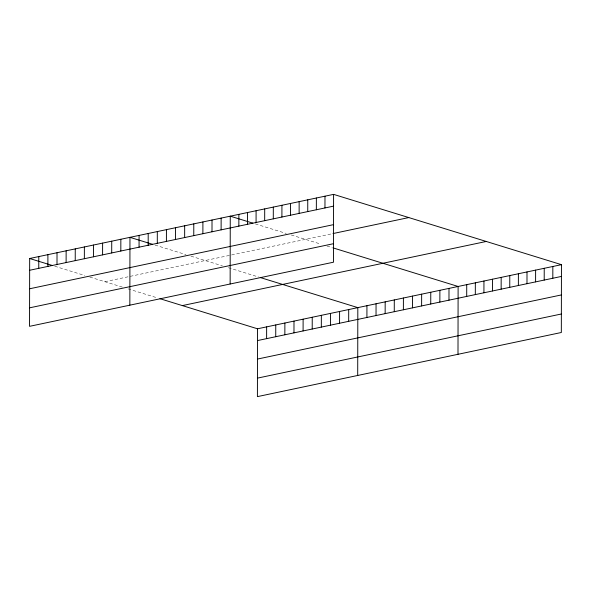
<?xml version="1.0" encoding="UTF-8"?>
<svg xmlns="http://www.w3.org/2000/svg" width="591" height="591" viewBox="0 0 591 591"><rect width="100%" height="100%" fill="white"/><g stroke="black" fill="none" stroke-linecap="round" stroke-linejoin="round"><path stroke-width="0.44" stroke-dasharray="2.96 2.22" d="M104.858 281.7L331.285 233.925M255.319 223.908L286.236 233.445M291.245 234.989L320.943 244.149M326.971 246.011L332.135 247.607M155.027 245.073L185.943 254.61M190.952 256.154L222.371 265.847M228.399 267.708L258.526 277.002M54.734 266.231L84.808 275.509M89.825 277.061L122.935 287.278M128.099 288.866L157.369 297.901"/><path stroke-width="0.89" d="M29.668 258.503L29.55 326.335L333.472 262.205L333.59 194.373L29.668 258.503L52.23 265.462M38.762 268.344L38.784 256.575M47.886 266.415L47.901 254.655M57.002 264.495L57.024 252.726M66.118 262.567L66.14 250.806M75.234 260.646L75.256 248.885M84.358 258.725L84.373 246.957M93.474 256.797L93.496 245.036M102.59 254.876L102.612 243.108M111.706 252.948L111.729 241.187M120.823 251.027L120.845 239.259M129.843 305.17L129.961 237.338L152.522 244.297M139.062 247.178L139.084 235.417M148.178 245.258L148.201 233.489M157.295 243.329L157.317 231.569M166.411 241.409L166.433 229.64M175.534 239.481L175.549 227.72M184.651 237.56L184.673 225.792M193.767 235.639L193.789 223.871M202.883 233.711L202.905 221.95M211.999 231.79L212.021 220.022M221.123 229.862L221.137 218.101M230.143 284.005L230.261 216.173L252.815 223.132M238.853 226.124L238.867 214.356M247.459 224.307L247.481 212.538M256.073 222.489L256.095 210.721M159.954 298.691L257.528 328.795L257.41 396.627L561.332 332.497L561.45 264.665L333.59 194.373M264.679 220.672L264.702 208.911M266.622 338.636L266.644 326.875M273.293 218.855L273.315 207.094M275.738 336.715L275.761 324.947M281.907 217.037L281.929 205.276M284.855 334.787L284.877 323.026M290.513 215.22L290.536 203.459M293.978 332.866L293.993 321.098M299.127 213.403L299.149 201.642M303.094 330.938L303.117 319.177M307.741 211.585L307.756 199.824M312.211 329.017L312.233 317.256M316.348 209.768L316.37 198.007M321.327 327.096L321.349 315.328M324.961 207.951L324.984 196.19M330.45 325.168L330.465 313.407M339.566 323.247L339.589 311.479M348.683 321.319L348.705 309.558M357.703 375.462L357.821 307.63L260.247 277.534M366.915 317.478L366.937 305.71M376.039 315.55L376.053 303.789M385.155 313.629L385.177 301.861M394.271 311.701L394.293 299.94M403.387 309.78L403.409 298.012M412.503 307.852L412.525 296.091M421.627 305.931L421.642 294.163M430.743 304.01L430.765 292.242M439.859 302.082L439.881 290.321M448.975 300.162L448.997 288.393M457.995 354.305L458.114 286.472L332.999 247.873M466.705 296.416L466.727 284.655M475.319 294.599L475.341 282.838M483.926 292.781L483.948 281.02M492.539 290.964L492.562 279.203M501.153 289.147L501.168 277.386M509.76 287.337L509.782 275.569M518.373 285.519L518.396 273.751M526.987 283.702L527.002 271.934M535.594 281.885L535.616 270.117M544.208 280.068L544.23 268.299M552.821 278.25L552.836 266.482M29.646 270.264L333.575 206.133M29.616 288.77L333.538 224.639M333.006 233.556L408.787 217.569M29.58 307.83L333.509 243.699M182.331 305.599L486.26 241.468M257.528 328.795L561.45 264.665M257.506 340.564L561.428 276.433M257.469 359.062L561.398 294.931M257.44 378.129L561.361 313.998"/></g></svg>
